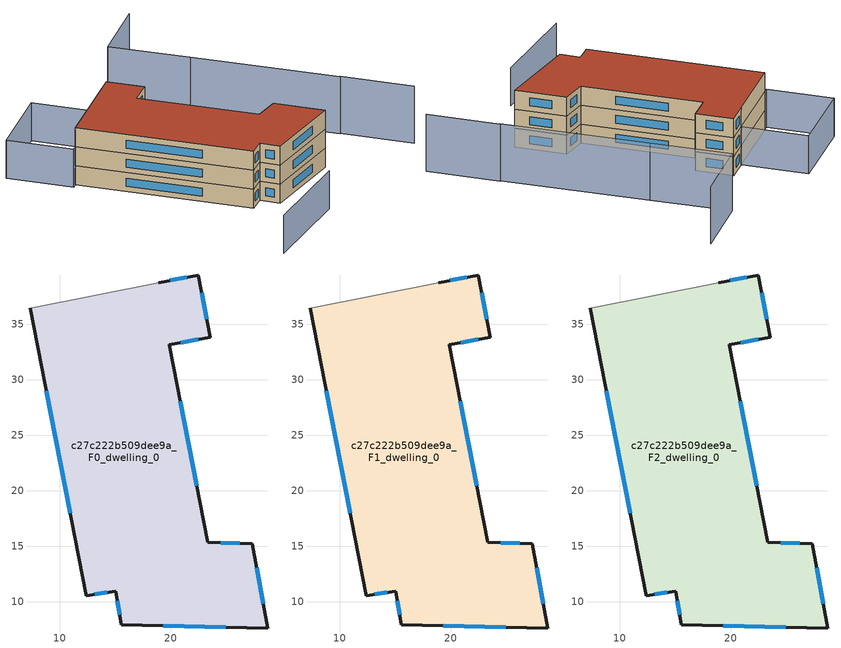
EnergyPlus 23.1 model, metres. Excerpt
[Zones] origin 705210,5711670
c27c222b509dee9a_F0_dwelling_0
 floor ground (EU_floor_Construction): 22.49,39.42 23.57,33.83 19.85,33.14 23.34,15.36 27.35,15.24 28.72,7.65 15.53,7.96 15.06,10.97 12.39,10.55 7.37,36.45 18.91,38.73 z0
 wall outside (EU_wall_Construction): 7.37,36.45 12.39,10.55 15.06,10.97 15.53,7.96 28.72,7.65 27.35,15.24 23.34,15.36 19.85,33.14 23.57,33.83 22.49,39.42 18.91,38.73 z0:3
 wall adiabatic (EU_wall_Construction): 18.91,38.73 7.37,36.45 z0:3
 window (EU_Window_Construction): 26.2,15.27 24.49,15.32 / 28.32,9.83 27.74,13.06 / 19.32,7.87 24.93,7.74 / 15.2,10.11 15.4,8.82 / 13.15,10.67 14.29,10.85 / 8.81,29.02 10.95,17.98 / 21.46,39.22 19.94,38.93 / 23.26,35.43 22.8,37.82 / 20.92,33.34 22.5,33.63 / 22.34,20.46 20.85,28.04 z0.86:2.14
c27c222b509dee9a_F1_dwelling_0
 floor to c27c222b509dee9a_F0_dwelling_0 (EU_floor_Construction): 22.49,39.42 23.57,33.83 19.85,33.14 23.34,15.36 27.35,15.24 28.72,7.65 15.53,7.96 15.06,10.97 12.38,10.55 7.37,36.45 18.91,38.73 z3
 wall outside (EU_wall_Construction): 7.37,36.45 12.39,10.55 15.06,10.97 15.53,7.96 28.72,7.65 27.35,15.24 23.34,15.36 19.85,33.14 23.57,33.83 22.49,39.42 18.91,38.73 z3:6
 wall adiabatic (EU_wall_Construction): 18.91,38.73 7.37,36.45 z3:6
 window (EU_Window_Construction): 26.2,15.27 24.49,15.32 / 28.32,9.83 27.74,13.06 / 19.32,7.87 24.93,7.74 / 15.2,10.11 15.4,8.82 / 13.15,10.67 14.29,10.85 / 8.81,29.02 10.95,17.98 / 21.46,39.22 19.94,38.93 / 23.26,35.43 22.8,37.82 / 20.92,33.34 22.5,33.63 / 22.34,20.46 20.85,28.04 z3.86:5.14
c27c222b509dee9a_F2_dwelling_0
 floor to c27c222b509dee9a_F1_dwelling_0 (EU_floor_Construction): 22.49,39.42 23.57,33.83 19.85,33.14 23.34,15.36 27.35,15.24 28.72,7.65 15.53,7.96 15.06,10.97 12.38,10.55 7.37,36.45 18.91,38.73 z6
 wall outside (EU_wall_Construction): 7.37,36.45 12.39,10.55 15.06,10.97 15.53,7.96 28.72,7.65 27.35,15.24 23.34,15.36 19.85,33.14 23.57,33.83 22.49,39.42 18.91,38.73 z6:9
 wall adiabatic (EU_wall_Construction): 18.91,38.73 7.37,36.45 z6:9
 window (EU_Window_Construction): 26.2,15.27 24.49,15.32 / 28.32,9.83 27.74,13.06 / 19.32,7.87 24.93,7.74 / 15.2,10.11 15.4,8.82 / 13.15,10.67 14.29,10.85 / 8.81,29.02 10.95,17.98 / 21.46,39.22 19.94,38.93 / 23.26,35.43 22.8,37.82 / 20.92,33.34 22.5,33.63 / 22.34,20.46 20.85,28.04 z6.86:8.14
 roof outside (EU_roof_Construction): 28.72,7.65 27.35,15.24 23.34,15.36 19.85,33.14 23.57,33.83 22.49,39.42 18.91,38.73 7.37,36.45 12.39,10.55 15.06,10.97 15.53,7.96 z9
shading: 1.55,0.08 17.24,1.02 / 18.91,38.73 6.58,36.29 / 6.58,36.29 4.65,46.09 / 4.65,46.09 16.97,48.53 / 16.97,48.53 18.91,38.73 z0:6; 41.43,0.1 39.37,10.87 / 39.3,10.78 34.99,32.51 / 34.99,32.5 32.61,44.48 / 32.61,44.48 43.43,46.63 z0:9
[Building]
EU S2 Campaign: North Axis=0; Terrain=City; Solar Distribution=FullExterior
[Site:Location]
London: Latitude=51.5; Longitude=-0.5; Time Zone=0; Elevation=25
[SizingPeriod:WeatherFileDays]
AnnualSizingPeriod: Begin Month=1; Begin Day of Month=1; End Month=12; End Day of Month=31; Day of Week for Start Day=Monday; Use Weather File Daylight Saving Period=No; Use Weather File Rain and Snow Indicators=No
[MATERIAL]
EU_InternalMass_Material: Roughness=MediumRough; Thickness=0.1; Conductivity=1; Density=1800; Specific Heat=900; Thermal Absorptance=0.9; Solar Absorptance=0.7; Visible Absorptance=0.7
[MATERIAL:NOMASS] Roughness=MediumRough; Thermal Absorptance=0.9; Solar Absorptance=0.7; Visible Absorptance=0.7
Name | Thermal Resistance
EU_wall_NoMass | 3.33993
EU_roof_NoMass | 5.24846
EU_floor_NoMass | 4.08214
[WINDOWMATERIAL:SIMPLEGLAZINGSYSTEM]
EU_Window_SimpleGlazing: UFactor=1.72386; Solar Heat Gain Coefficient=0.72; Visible Transmittance=0.72
[CONSTRUCTION]
EU_wall_Construction: EU_wall_NoMass
EU_roof_Construction: EU_roof_NoMass
EU_floor_Construction: EU_floor_NoMass
EU_Window_Construction: EU_Window_SimpleGlazing
EU_InternalMass_Construction: EU_InternalMass_Material
[ZONE] Type=1; Multiplier=1; Ceiling Height=autocalculate; Volume=1188.95; Floor Area=autocalculate; Part of Total Floor Area=Yes
c27c222b509dee9a_F0_dwelling_0; c27c222b509dee9a_F1_dwelling_0; c27c222b509dee9a_F2_dwelling_0
[INTERNALMASS] Construction=EU_InternalMass_Construction; Surface Area=396.316
Name | Zone or ZoneList
c27c222b509dee9a_F0_dwelling_0_EU_InternalMass | c27c222b509dee9a_F0_dwelling_0
c27c222b509dee9a_F1_dwelling_0_EU_InternalMass | c27c222b509dee9a_F1_dwelling_0
c27c222b509dee9a_F2_dwelling_0_EU_InternalMass | c27c222b509dee9a_F2_dwelling_0
[OTHEREQUIPMENT] Fuel Type=Electricity; Design Level Calculation Method=Watts/Area; Power per Zone Floor Area=1; Fraction Latent=0; Fraction Radiant=0; Fraction Lost=0; Carbon Dioxide Generation Rate=0; EndUse Subcategory=EU_Step8_InternalGains
Name | Zone or ZoneList or Space or SpaceList | Schedule
EU_Step8_InternalGain_c27c222b509dee9a_F0_dwelling_0_f000 | c27c222b509dee9a_F0_dwelling_0 | EU_Step8_GainSchedule_c27c222b509dee9a_F0_dwelling_0_f000
EU_Step8_InternalGain_c27c222b509dee9a_F1_dwelling_0_f000 | c27c222b509dee9a_F1_dwelling_0 | EU_Step8_GainSchedule_c27c222b509dee9a_F1_dwelling_0_f000
EU_Step8_InternalGain_c27c222b509dee9a_F2_dwelling_0_f000 | c27c222b509dee9a_F2_dwelling_0 | EU_Step8_GainSchedule_c27c222b509dee9a_F2_dwelling_0_f000
[ZONEVENTILATION:DESIGNFLOWRATE] Schedule=EU_AlwaysOn; Design Flow Rate Calculation Method=AirChanges/Hour; Air Changes per Hour=0.453648; Ventilation Type=Natural; Fan Pressure Rise=0; Fan Total Efficiency=1; Constant Term Coefficient=1; Temperature Term Coefficient=0; Velocity Term Coefficient=0; Velocity Squared Term Coefficient=0; Minimum Indoor Temperature=-100; Maximum Indoor Temperature=100; Delta Temperature=-100; Minimum Outdoor Temperature=-100; Maximum Outdoor Temperature=100; Maximum Wind Speed=40
Name | Zone or ZoneList or Space or SpaceList
EU_ConstantAir_c27c222b509dee9a_F0_dwelling_0 | c27c222b509dee9a_F0_dwelling_0
EU_ConstantAir_c27c222b509dee9a_F1_dwelling_0 | c27c222b509dee9a_F1_dwelling_0
EU_ConstantAir_c27c222b509dee9a_F2_dwelling_0 | c27c222b509dee9a_F2_dwelling_0
[HVACTEMPLATE:THERMOSTAT] Constant Heating Setpoint=20; Constant Cooling Setpoint=50
EU_HeatOnly_c27c222b509dee9a_F0_dwelling_0; EU_HeatOnly_c27c222b509dee9a_F1_dwelling_0; EU_HeatOnly_c27c222b509dee9a_F2_dwelling_0
[HVACTEMPLATE:ZONE:IDEALLOADSAIRSYSTEM] System Availability Schedule=EU_AlwaysOn; Maximum Heating Supply Air Temperature=50; Minimum Cooling Supply Air Temperature=13; Maximum Heating Supply Air Humidity Ratio=0.0156; Minimum Cooling Supply Air Humidity Ratio=0.0077; Heating Limit=NoLimit; Cooling Limit=NoLimit; Heating Availability Schedule=EU_AlwaysOn; Cooling Availability Schedule=EU_CoolingOff; Dehumidification Control Type=ConstantSensibleHeatRatio; Cooling Sensible Heat Ratio=0.7; Dehumidification Setpoint=60; Humidification Control Type=None; Humidification Setpoint=30; Outdoor Air Method=None; Outdoor Air Flow Rate per Person=0.00944; Outdoor Air Flow Rate per Zone Floor Area=0; Outdoor Air Flow Rate per Zone=0; Demand Controlled Ventilation Type=None; Outdoor Air Economizer Type=NoEconomizer; Heat Recovery Type=None; Sensible Heat Recovery Effectiveness=0.7; Latent Heat Recovery Effectiveness=0.65
Name | Template Thermostat
c27c222b509dee9a_F0_dwelling_0 | EU_HeatOnly_c27c222b509dee9a_F0_dwelling_0
c27c222b509dee9a_F1_dwelling_0 | EU_HeatOnly_c27c222b509dee9a_F1_dwelling_0
c27c222b509dee9a_F2_dwelling_0 | EU_HeatOnly_c27c222b509dee9a_F2_dwelling_0
[SIZING:ZONE] Zone Cooling Design Supply Air Temperature Input Method=SupplyAirTemperature; Zone Cooling Design Supply Air Temperature=13; Zone Heating Design Supply Air Temperature Input Method=SupplyAirTemperature; Zone Heating Design Supply Air Temperature=50; Zone Cooling Design Supply Air Humidity Ratio=0.008; Zone Heating Design Supply Air Humidity Ratio=0.008; Cooling Design Air Flow Method=DesignDay; Cooling Design Air Flow Rate=0; Cooling Minimum Air Flow per Zone Floor Area=0.000762; Cooling Minimum Air Flow=0; Cooling Minimum Air Flow Fraction=0.2; Heating Design Air Flow Method=DesignDay; Heating Design Air Flow Rate=0; Heating Maximum Air Flow per Zone Floor Area=0.002032; Heating Maximum Air Flow=0.141576; Heating Maximum Air Flow Fraction=0.3; Account for Dedicated Outdoor Air System=No; Dedicated Outdoor Air System Control Strategy=NeutralSupplyAir; Dedicated Outdoor Air Low Setpoint Temperature for Design=autosize; Dedicated Outdoor Air High Setpoint Temperature for Design=autosize; Zone Load Sizing Method=Sensible Load Only No Latent Load; Zone Latent Cooling Design Supply Air Humidity Ratio Input Method=HumidityRatioDifference; Zone Cooling Design Supply Air Humidity Ratio Difference=0.005; Zone Latent Heating Design Supply Air Humidity Ratio Input Method=HumidityRatioDifference; Zone Humidification Design Supply Air Humidity Ratio Difference=0.005
c27c222b509dee9a_F0_dwelling_0; c27c222b509dee9a_F1_dwelling_0; c27c222b509dee9a_F2_dwelling_0
[SCHEDULE:CONSTANT]
Name | Hourly Value
EU_AlwaysOn | 1
EU_CoolingOff | 0
[SCHEDULE:FILE] Column Number=1; Rows to Skip at Top=0; Number of Hours of Data=8760; Column Separator=Comma; Interpolate to Timestep=No; Minutes per Item=60; Adjust Schedule for Daylight Savings=Yes
Name | File
EU_Step8_GainSchedule_c27c222b509dee9a_F0_dwelling_0_f000 | ../../schedules/c27c222b509dee9a/c27c222b509dee9a_F0_dwelling_0_f000_gain.csv
EU_Step8_GainSchedule_c27c222b509dee9a_F1_dwelling_0_f000 | ../../schedules/c27c222b509dee9a/c27c222b509dee9a_F1_dwelling_0_f000_gain.csv
EU_Step8_GainSchedule_c27c222b509dee9a_F2_dwelling_0_f000 | ../../schedules/c27c222b509dee9a/c27c222b509dee9a_F2_dwelling_0_f000_gain.csv
